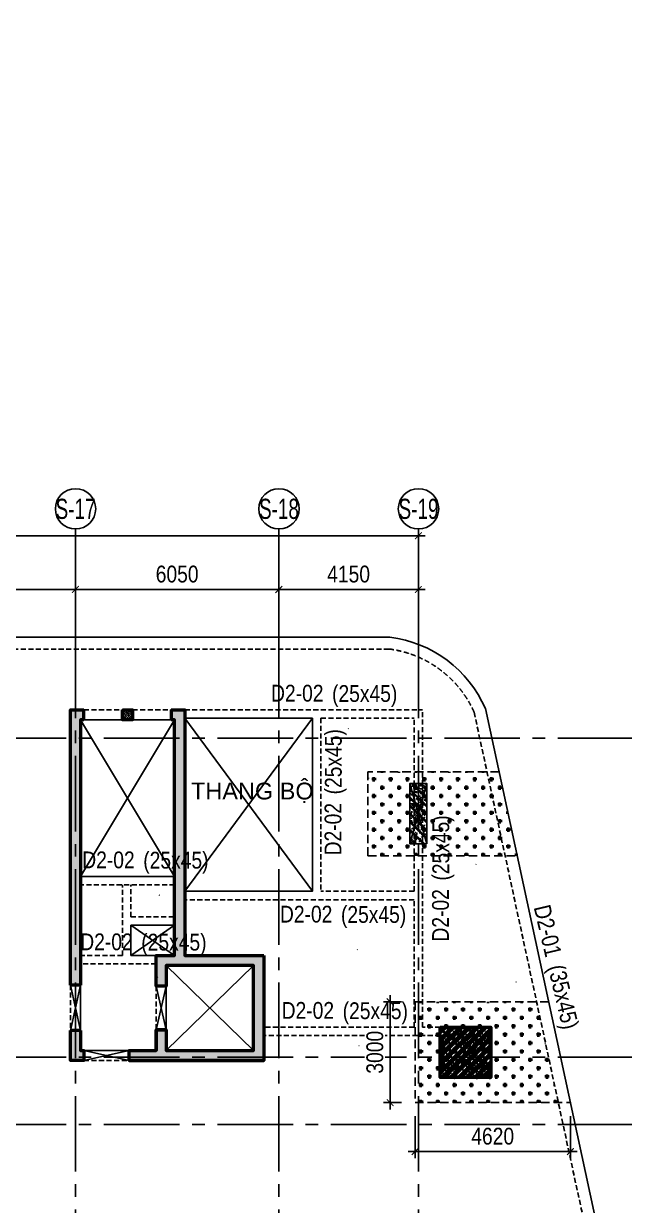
# Model space of a CAD drawing. Header units: millimetres. Extents: x -80883 to 1826631, y -376836 to 309394.
# Drawn here: x 1156378 to 1174245, y -329733 to -294566 of the extents above; entities that cross this region are included whole.
import ezdxf
from ezdxf.enums import TextEntityAlignment as Align

# ---------------------------------------------------------------- set-up
doc = ezdxf.new("R2010")
doc.units = ezdxf.units.MM
doc.header["$LTSCALE"] = 100
doc.header["$PDMODE"] = 32
doc.header["$PDSIZE"] = 2.5
for name, pattern in [('CENTER2', [1.125, 0.75, -0.125, 0.125, -0.125]), ('DASHED', [4.5, 3, -1.5]), ('HIDDEN', [0.375, 0.25, -0.125])]:
    doc.linetypes.add(name, pattern=pattern)
for name, color, linetype, lineweight in [('0-Hatch', 250, 'Continuous', 40), ('ccu12-Tencaukien', 9, 'Continuous', 15), ('KT-Net cot vach', 6, 'Continuous', 50)]:
    doc.layers.add(name, color=color, linetype=linetype, lineweight=lineweight)
for name, color, linetype in [('0-khuat', 3, 'HIDDEN'), ('A-GLAZ', 135, 'Continuous'), ('ccu11-Khuat', 9, 'DASHED'), ('ccu11-Thay', 7, 'Continuous'), ('ccu12-Manh', 8, 'Continuous'), ('ccu12-Text', 31, 'Continuous'), ('ccu12-Truc', 13, 'CENTER2'), ('KC2-DIM', 251, 'Continuous'), ('KT-Dim', 8, 'Continuous'), ('KT-Hatch', 251, 'Continuous'), ('Xref_ST_MBDV Cot vach 30.7.2022|Xref_ST_MBDV Cot vach 30.7.2022|Xref_ST_MBDV Cot vach 30.7.2022|Xref_ST_MBDV Cot vach 30.7.2022|A-GRID-SYM', 50, 'Continuous'), ('Xref_ST_MBDV Cot vach 30.7.2022|Xref_ST_MBDV Cot vach 30.7.2022|Xref_ST_MBDV Cot vach 30.7.2022|Xref_ST_MBDV Cot vach 30.7.2022|KC-Betong', 6, 'Continuous')]:
    doc.layers.add(name, color=color, linetype=linetype)
doc.styles.add('Arial', font='arial.ttf', dxfattribs={"width": 0.7})
doc.styles.add('Arial Narrow', font='ARIALN.TTF')
doc.styles.add('HBA-Text', font='GOTHIC.TTF')
doc.dimstyles.new('ccu12-200', dxfattribs={"dimscale": 200, "dimtxt": 2.5, "dimasz": 1, "dimexe": 1, "dimexo": 2, "dimgap": 1, "dimtad": 1, "dimdec": 0, "dimrnd": 5, "dimdsep": 46, "dimtxsty": 'Arial Narrow', "dimblk": 'ARCHTICK', "dimcen": -1, "dimdle": 1, "dimclrd": 256, "dimclre": 256, "dimclrt": 3, "dimadec": 0, "dimazin": 2, "dimtfac": 0.1, "dimtdec": 0, "dimtmove": 0, "dimatfit": 1, "dimldrblk": 'ARCHTICK', "dimfxl": 1, "dimtvp": 0.833333, "dimtolj": 1, "dimtzin": 12, "dimarcsym": 0})

# ---------------------------------------------------------------- blocks, each defined once
blk = doc.blocks.new('_ARCHTICK')
at = {"color": 0, "linetype": 'ByBlock', "const_width": 0.15}
blk.add_lwpolyline([(-0.5, -0.5), (0.5, 0.5)], dxfattribs=at)
blk = doc.blocks.new('*D979')
at = {"layer": 'Defpoints', "color": 0, "transparency": 16777216}
for p in [(398999, -68275), (398999, -70976, 0), (390299, -71118, 0)]:
    blk.add_point(p, dxfattribs=at)
at = {"layer": 'KT-Dim', "lineweight": -2, "transparency": 16777216}
for p, q in [((390299, -70718), (390299, -68075)), ((398999, -70576), (398999, -68075)), ((390099, -68275), (399199, -68275))]:
    blk.add_line(p, q, dxfattribs=at)
at = {"layer": 'KT-Dim', "lineweight": -2, "transparency": 16777216, "xscale": 200, "yscale": 200, "zscale": 200, "rotation": 180}
blk.add_blockref('_ARCHTICK', (390299, -68275), dxfattribs=at)
at = {"layer": 'KT-Dim', "lineweight": -2, "transparency": 16777216, "xscale": 200, "yscale": 200, "zscale": 200}
blk.add_blockref('_ARCHTICK', (398999, -68275), dxfattribs=at)
at = {"layer": 'KT-Dim', "color": 3, "transparency": 16777216, "insert": (394649, -67819), "char_height": 500, "attachment_point": 5, "style": 'Arial Narrow'}
blk.add_mtext('\\A1;8700', dxfattribs=at)
blk = doc.blocks.new('*D980')
at = {"layer": 'Defpoints', "color": 0, "transparency": 16777216}
for p in [(405049, -68275), (398999, -70976), (405049, -70845, 0)]:
    blk.add_point(p, dxfattribs=at)
at = {"layer": 'KT-Dim', "lineweight": -2, "transparency": 16777216}
for p, q in [((398999, -70576), (398999, -68075)), ((405049, -70445), (405049, -68075)), ((398799, -68275), (405249, -68275))]:
    blk.add_line(p, q, dxfattribs=at)
at = {"layer": 'KT-Dim', "lineweight": -2, "transparency": 16777216, "xscale": 200, "yscale": 200, "zscale": 200, "rotation": 180}
blk.add_blockref('_ARCHTICK', (398999, -68275), dxfattribs=at)
at = {"layer": 'KT-Dim', "lineweight": -2, "transparency": 16777216, "xscale": 200, "yscale": 200, "zscale": 200}
blk.add_blockref('_ARCHTICK', (405049, -68275), dxfattribs=at)
at = {"layer": 'KT-Dim', "color": 3, "transparency": 16777216, "insert": (402024, -67819), "char_height": 500, "attachment_point": 5, "style": 'Arial Narrow'}
blk.add_mtext('\\A1;6050', dxfattribs=at)
blk = doc.blocks.new('*D981')
at = {"layer": 'Defpoints', "color": 0, "transparency": 16777216}
for p in [(409199, -68275), (405049, -70845, 0), (409199, -70727)]:
    blk.add_point(p, dxfattribs=at)
at = {"layer": 'KT-Dim', "lineweight": -2, "transparency": 16777216}
for p, q in [((405049, -70445), (405049, -68075)), ((409199, -70327), (409199, -68075)), ((404849, -68275), (409399, -68275))]:
    blk.add_line(p, q, dxfattribs=at)
at = {"layer": 'KT-Dim', "lineweight": -2, "transparency": 16777216, "xscale": 200, "yscale": 200, "zscale": 200, "rotation": 180}
blk.add_blockref('_ARCHTICK', (405049, -68275), dxfattribs=at)
at = {"layer": 'KT-Dim', "lineweight": -2, "transparency": 16777216, "xscale": 200, "yscale": 200, "zscale": 200}
blk.add_blockref('_ARCHTICK', (409199, -68275), dxfattribs=at)
at = {"layer": 'KT-Dim', "color": 3, "transparency": 16777216, "insert": (407124, -67819), "char_height": 500, "attachment_point": 5, "style": 'Arial Narrow'}
blk.add_mtext('\\A1;4150', dxfattribs=at)
blk = doc.blocks.new('*D982')
at = {"layer": 'Defpoints', "color": 0, "transparency": 16777216}
for p in [(409199, -66675), (381599, -70845), (409199, -70845)]:
    blk.add_point(p, dxfattribs=at)
at = {"layer": 'KT-Dim', "lineweight": -2, "transparency": 16777216}
for p, q in [((381399, -66675), (409399, -66675)), ((381599, -70445), (381599, -66475)), ((409199, -70445), (409199, -66475))]:
    blk.add_line(p, q, dxfattribs=at)
at = {"layer": 'KT-Dim', "lineweight": -2, "transparency": 16777216, "xscale": 200, "yscale": 200, "zscale": 200, "rotation": 180}
blk.add_blockref('_ARCHTICK', (381599, -66675), dxfattribs=at)
at = {"layer": 'KT-Dim', "lineweight": -2, "transparency": 16777216, "xscale": 200, "yscale": 200, "zscale": 200}
blk.add_blockref('_ARCHTICK', (409199, -66675), dxfattribs=at)
at = {"layer": 'KT-Dim', "color": 3, "transparency": 16777216, "insert": (395399, -66219), "char_height": 500, "attachment_point": 5, "style": 'Arial Narrow'}
blk.add_mtext('\\A1;27600', dxfattribs=at)
blk = doc.blocks.new('GRID-SYM-flat-73')
at = {"layer": 'Xref_ST_MBDV Cot vach 30.7.2022|Xref_ST_MBDV Cot vach 30.7.2022|Xref_ST_MBDV Cot vach 30.7.2022|Xref_ST_MBDV Cot vach 30.7.2022|A-GRID-SYM'}
blk.add_circle((0, 0, 0), 900, dxfattribs=at)
at = {"layer": 'Xref_ST_MBDV Cot vach 30.7.2022|Xref_ST_MBDV Cot vach 30.7.2022|Xref_ST_MBDV Cot vach 30.7.2022|Xref_ST_MBDV Cot vach 30.7.2022|A-GRID-SYM', "style": 'HBA-Text'}
blk.add_attdef('GRID', text='', height=900, rotation=359.6303, dxfattribs=at).set_placement((0, 0, 0), align=Align.MIDDLE_CENTER)
blk = doc.blocks.new('LOI-B2-T1-PN')
at = {"layer": 'KT-Hatch'}
h = blk.add_hatch(dxfattribs=at)
h.set_pattern_fill('BTCT', color=256, scale=40)
h.set_pattern_definition([(50, (106559.85, -42147.03), (286.904, -25.1009), [30, -330]), (355, (106559.85, -42147.03), (-55.5005, 300.8769), [24, -264]), (100.4514, (106583.76, -42149.12), (231.4038, 275.7758), [25.496, -280.4568]), (46.1842, (106559.85, -42067.03), (426.8964, -66.2076), [45, -495]), (96.6356, (106595.43, -42072.55), (373.865, 389.647), [38.244, -420.685]), (351.1842, (106559.85, -42067.03), (373.865, 389.6474), [36, -396]), (21, (106599.85, -42087.03), (238.7628, -161.0476), [30, -330]), (326, (106599.85, -42087.03), (97.326, 290.06), [24, -264]), (71.4514, (106619.75, -42100.45), (336.089, 129.0122), [25.496, -280.4568]), (37.5, (106559.85, -42147.03), (4.86394, 133.15754), [0, -260.8, 0, -268, 0, -265]), (7.5, (106559.85, -42147.03), (105.2278, 157.7647), [0, -152.8, 0, -254.8, 0, -101]), (327.5, (106470.65, -42147.03), (213.52897, -9.02195), [0, -100, 0, -312, 0, -414]), (317.5, (106430.65, -42147.03), (233.2745, 40.042), [0, -130, 0, -207.2, 0, -294]), (45, (106559.85, -42147.03), (-106.066, 106.066), []), (45, (106630.57, -42147.03), (-106.066, 106.066), [])])
h.paths.add_polyline_path([(90187, -23777), (89887, -23777), (89887, -24677), (90287, -24677), (90287, -24377), (90187, -24377)], flags=17)
h.paths.add_polyline_path([(92887, -14237), (92887, -14537), (92987, -14537), (92987, -21547), (92437, -21547), (92437, -22462), (92737, -22462), (92737, -21847), (95337, -21847), (95337, -24377), (92737, -24377), (92737, -23762), (92437, -23762), (92437, -24377), (91637, -24377), (91637, -24677), (95637, -24677), (95637, -21547), (93287, -21547), (93287, -14237), (89887, -14237), (89887, -22427), (90187, -22427), (90187, -14537), (90287, -14537), (90287, -14237)])
h = blk.add_hatch(dxfattribs=at)
h.set_pattern_fill('BETONG', color=256, scale=40, pattern_type=2)
h.set_pattern_definition([(0, (-1499465.33, 300749.45), (0, 155.884573), [3.75, -86.25]), (0, (-1499465.33, 300755.95), (0, 155.884573), [3.75, -86.25]), (120, (-1499465.33, 300749.45), (-135, -77.942286), [3.75, -86.25]), (120, (-1499459.7, 300752.7), (-135, -77.942286), [3.75, -86.25]), (0, (-1499420.33, 300827.4), (0, 155.884573), [3.75, -86.25]), (0, (-1499420.33, 300833.89), (0, 155.884573), [3.75, -86.25]), (120, (-1499420.33, 300827.4), (-135, -77.942286), [3.75, -86.25]), (120, (-1499414.7, 300830.64), (-135, -77.942286), [3.75, -86.25]), (60, (-1499461.58, 300749.45), (-135, 77.942286), [3.75, -86.25]), (60, (-1499467.2, 300752.7), (-135, 77.942286), [3.75, -86.25]), (60, (-1499416.58, 300671.51), (-135, 77.942286), [3.75, -86.25]), (60, (-1499422.2, 300674.76), (-135, 77.942286), [3.75, -86.25]), (45, (-1499465.33, 300749.454), (-31.8198052, 31.8198052), []), (50, (-1499465.33, 300749.45), (215.178055, -18.82564), [22.5, -247.5]), (355, (-1499465.33, 300749.45), (-41.6254, 225.65764), [18, -198]), (100.4514, (-1499447.4, 300747.88), (173.552815, 206.831863), [19.122057, -210.342634]), (46.1842, (-1499465.33, 300809.45), (320.172315, -49.655704), [33.75, -371.25]), (96.6356, (-1499438.65, 300805.32), (280.39881, 292.23536), [28.683086, -315.5139]), (351.1842, (-1499465.33, 300809.45), (280.398584, 292.23558), [27, -297]), (21, (-1499435.33, 300794.45), (179.072116, -120.785667), [22.5, -247.5]), (326, (-1499435.33, 300794.45), (72.9946, 217.545014), [18, -198]), (71.4514, (-1499420.4, 300784.39), (252.066789, 96.75915), [19.122057, -210.342634]), (37.5, (-1499465.33, 300749.45), (3.6479566, 99.868156), [0, -195.6, 0, -201, 0, -198.75]), (7.5, (-1499465.33, 300749.45), (78.920861, 118.3235136), [0, -114.6, 0, -191.1, 0, -75.75]), (327.5, (-1499532.23, 300749.45), (160.146731, -6.7664615), [0, -75, 0, -234, 0, -310.5]), (317.5, (-1499562.23, 300749.45), (174.955851, 30.031495), [0, -97.5, 0, -155.4, 0, -220.5])])
h.paths.add_polyline_path([(91437, -14237), (91737, -14237), (91737, -14537), (91437, -14537)])
at = {"ltscale": 0.5}
blk.add_lwpolyline([(92987, -19197), (90187, -19197)], dxfattribs=at)
blk.add_lwpolyline([(91687, -20647), (92987, -20647), (92987, -21547), (91687, -21547)], close=True, dxfattribs=at)
at = {"layer": 'ccu11-Khuat', "color": 6, "ltscale": 0.5, "elevation": 0}
blk.add_lwpolyline([(90287, -14237), (91437, -14237)], dxfattribs=at)
at = {"layer": 'ccu11-Khuat', "color": 6, "ltscale": 0.5}
for points in [[(91737, -14237), (92887, -14237)], [(89887, -22427), (89887, -23777)], [(92437, -22462), (92437, -23762)], [(90287, -24677), (91637, -24677)]]:
    blk.add_lwpolyline(points, dxfattribs=at)
at = {"layer": 'ccu11-Khuat', "ltscale": 0.5}
for points in [[(92987, -19447), (90187, -19447)], [(91437, -21547), (91437, -19447)], [(91687, -20397), (91687, -19447)], [(91687, -20397), (92987, -20397)], [(91437, -21547), (90187, -21547)], [(92437, -21797), (90187, -21797)]]:
    blk.add_lwpolyline(points, dxfattribs=at)
at = {"layer": 'ccu11-Thay', "color": 6, "ltscale": 0.5, "elevation": 0}
blk.add_lwpolyline([(90287, -14537), (91437, -14537)], dxfattribs=at)
at = {"layer": 'ccu11-Thay', "color": 6, "ltscale": 0.5}
for points in [[(91737, -14537), (92887, -14537)], [(90187, -22427), (90187, -23777)], [(92737, -22462), (92737, -23762)], [(90287, -24377), (91637, -24377)]]:
    blk.add_lwpolyline(points, dxfattribs=at)
at = {"layer": 'ccu12-Manh', "ltscale": 0.5}
for points in [[(90187, -14537), (92987, -19197)], [(90187, -19197), (92987, -14537)]]:
    blk.add_lwpolyline(points, dxfattribs=at)
at = {"layer": 'KC2-DIM', "color": 252, "ltscale": 0.5}
for p, q in [((91687, -20647), (92987, -21547)), ((92987, -20647), (91687, -21547))]:
    blk.add_line(p, q, dxfattribs=at)
at = {"layer": 'KC2-DIM', "ltscale": 0.5}
for points in [[(91687, -21547), (91687, -20647)], [(91687, -20647), (92987, -20647)], [(90187, -22427), (89887, -23777)], [(90187, -23777), (89887, -22427)], [(92737, -22462), (92437, -23762)], [(92737, -23762), (92437, -22462)], [(90287, -24377), (91637, -24677)], [(91637, -24377), (90287, -24677)]]:
    blk.add_lwpolyline(points, dxfattribs=at)
at = {"layer": 'KC2-DIM', "color": 252, "ltscale": 0.5}
for points in [[(92737, -21847), (95337, -24377)], [(95337, -21847), (92737, -24377)]]:
    blk.add_lwpolyline(points, dxfattribs=at)
at = {"layer": 'KT-Net cot vach'}
for p, q in [((90187, -22427), (89887, -22427)), ((90187, -23777), (89887, -23777)), ((92437, -23762), (92437, -24377)), ((92737, -23762), (92437, -23762)), ((92737, -23762), (92737, -24377)), ((91637, -24377), (92437, -24377)), ((91637, -24677), (95637, -24677))]:
    blk.add_line(p, q, dxfattribs=at)
for points in [[(89887, -22427), (89887, -14237), (90287, -14237)], [(92887, -14237), (93287, -14237), (93287, -21547), (95637, -21547)], [(90287, -14537), (90187, -14537), (90187, -22427)], [(95637, -21547), (95637, -24677), (91637, -24677), (91637, -24377), (92437, -24377), (92437, -23762), (92737, -23762), (92737, -24377), (95337, -24377), (95337, -21847), (92737, -21847), (92737, -22462), (92437, -22462), (92437, -21547), (92987, -21547), (92987, -14537), (92887, -14537)], [(90187, -23777), (90187, -24377), (90287, -24377), (90287, -24677), (89887, -24677), (89887, -23777)]]:
    blk.add_lwpolyline(points, dxfattribs=at)
at = {"layer": 'KT-Net cot vach', "elevation": 0}
for points in [[(90287, -14537), (90287, -14237)], [(92887, -14237), (92887, -14537)]]:
    blk.add_lwpolyline(points, dxfattribs=at)
at = {"layer": 'KT-Net cot vach'}
blk.add_lwpolyline([(91437, -14237), (91737, -14237), (91737, -14537), (91437, -14537)], close=True, dxfattribs=at)
blk = doc.blocks.new('*U149')
h = blk.add_hatch()
h.set_pattern_fill('VATLIEU04', color=250, scale=40, style=0, pattern_type=2)
h.set_pattern_definition([(50, (-450, 1850), (286.904, -25.1), [30, -330]), (355, (-450, 1850), (-55.5, 300.877), [24, -264]), (100.451, (-426.1, 1847.9), (231.404, 275.776), [25.496, -280.457]), (46.184, (-450, 1930), (426.896, -66.21), [45, -495]), (96.636, (-414.43, 1924.5), (373.865, 389.65), [38.244, -420.685]), (351.184, (-450, 1930), (373.865, 389.65), [36, -396]), (21, (-410, 1910), (238.763, -161.048), [30, -330]), (326, (-410, 1910), (97.326, 290.06), [24, -264]), (71.451, (-390.1, 1896.58), (336.09, 129.012), [25.496, -280.457]), (37.5, (-450, 1850), (4.864, 133.1575), [0, -260.8, 0, -268, 0, -265]), (7.5, (-450, 1850), (105.228, 157.765), [0, -152.8, 0, -254.8, 0, -101]), (327.5, (-539.2, 1850), (213.529, -9.022), [0, -100, 0, -312, 0, -414]), (317.5, (-579.2, 1850), (233.274, 40.042), [0, -130, 0, -207.2, 0, -294]), (45, (-450, 1850), (-120.208, 120.208), []), (45, (-450, 1899), (-120.208, 120.208), [])])
h.paths.add_polyline_path([(-475, -475), (25, -475), (25, 1325), (-475, 1325)])
at = {"color": 6, "ltscale": 0.25}
blk.add_lwpolyline([(-475, -475), (25, -475), (25, 1325), (-475, 1325)], close=True, dxfattribs=at)
at = {"layer": 'Defpoints', "linetype": 'ByBlock', "ltscale": 30}
for p, q in [((25, -475), (-475, 1325)), ((-475, -475), (25, 1325))]:
    blk.add_line(p, q, dxfattribs=at)
blk = doc.blocks.new('*U151')
h = blk.add_hatch()
h.set_pattern_fill('VATLIEU04', color=250, scale=40, style=0, pattern_type=2)
h.set_pattern_definition([(50, (550, -550), (286.904, -25.1), [30, -330]), (355, (550, -550), (-55.5, 300.877), [24, -264]), (100.451, (573.9, -552.1), (231.404, 275.776), [25.496, -280.457]), (46.184, (550, -470), (426.9, -66.21), [45, -495]), (96.636, (585.57, -475.5), (373.87, 389.65), [38.24, -420.69]), (351.184, (550, -470), (373.86, 389.65), [36, -396]), (21, (590, -490), (238.763, -161.048), [30, -330]), (326, (590, -490), (97.326, 290.06), [24, -264]), (71.451, (609.9, -503.42), (336.09, 129.01), [25.496, -280.457]), (37.5, (550, -550), (4.864, 133.1575), [0, -260.8, 0, -268, 0, -265]), (7.5, (550, -550), (105.228, 157.765), [0, -152.8, 0, -254.8, 0, -101]), (327.5, (460.8, -550), (213.529, -9.022), [0, -100, 0, -312, 0, -414]), (317.5, (420.8, -550), (233.274, 40.042), [0, -130, 0, -207.2, 0, -294]), (45, (550, -550), (-120.208, 120.208), []), (45, (550, -501), (-120.208, 120.208), [])])
h.paths.add_polyline_path([(-475, 475), (1025, 475), (1025, -1025), (-475, -1025)])
at = {"color": 6, "ltscale": 0.25}
blk.add_lwpolyline([(-475, 475), (1025, 475), (1025, -1025), (-475, -1025)], close=True, dxfattribs=at)
at = {"layer": 'Defpoints', "linetype": 'ByBlock', "ltscale": 30}
for p, q in [((1025, 475), (-475, -1025)), ((-475, 475), (1025, -1025))]:
    blk.add_line(p, q, dxfattribs=at)
blk = doc.blocks.new('MBDVCOTVACH-T2-T6-PN')
at = {"layer": 'KT-Net cot vach'}
blk.add_blockref('*U151', (101362, -24152), dxfattribs=at)
at = {"layer": 'Xref_ST_MBDV Cot vach 30.7.2022|Xref_ST_MBDV Cot vach 30.7.2022|Xref_ST_MBDV Cot vach 30.7.2022|Xref_ST_MBDV Cot vach 30.7.2022|KC-Betong', "linetype": 'ByBlock', "xscale": -1}
blk.add_blockref('*U149', (100012, -17752, 0), dxfattribs=at)
blk = doc.blocks.new('*U689')
at = {"layer": 'ccu12-Tencaukien', "color": 8, "ltscale": 10000}
blk.add_line((361, -155), (354, -155), dxfattribs=at)
at = {"layer": 'ccu12-Text', "color": 2, "style": 'Arial Narrow', "width": 0.8}
blk.add_attdef('SH', text='', height=300, dxfattribs=at).set_placement((276, 6), align=Align.BOTTOM_RIGHT)
at = {"layer": 'ccu12-Text', "color": 31, "style": 'Arial Narrow', "width": 0.8}
for tag, p in [('(', (508, -75)), ('KT', (633, -75)), (')', (963, -75))]:
    blk.add_attdef(tag, text='', height=250, dxfattribs=at).set_placement(p, align=Align.BOTTOM_LEFT)
blk = doc.blocks.new('*U690')
at = {"layer": 'ccu12-Tencaukien', "color": 8, "ltscale": 10000}
blk.add_line((361, -155), (354, -155), dxfattribs=at)
at = {"layer": 'ccu12-Text', "color": 2, "style": 'Arial Narrow', "width": 0.8}
blk.add_attdef('SH', text='', height=300, dxfattribs=at).set_placement((276, 6), align=Align.BOTTOM_RIGHT)
at = {"layer": 'ccu12-Text', "color": 31, "style": 'Arial Narrow', "width": 0.8}
for tag, p in [('(', (508, -75)), ('KT', (633, -75)), (')', (963, -75))]:
    blk.add_attdef(tag, text='', height=250, dxfattribs=at).set_placement(p, align=Align.BOTTOM_LEFT)
blk = doc.blocks.new('MBKC-T2-PN')
at = {"layer": 'ccu11-Khuat', "ltscale": 0.5}
for p, q in [((93287, -14237, 0), (100362, -14237, 0)), ((100362, -23677, 0), (100362, -14237, 0)), ((97337, -14487, 0), (97337, -19637, 0)), ((97337, -14487, 0), (100112, -14487, 0)), ((100112, -19637, 0), (100112, -14487, 0)), ((100112, -19637, 0), (97337, -19637, 0)), ((100112, -19887, 0), (93287, -19887, 0)), ((100112, -23677, 0), (100112, -19887, 0))]:
    blk.add_line(p, q, dxfattribs=at)
at = {"layer": 'ccu11-Khuat', "ltscale": 0.5, "elevation": 0}
blk.add_lwpolyline([(57387, -12930), (65795, -10027, 0.260495), (69737, -12427), (99368, -12427, -0.260985), (101895, -14307), (105249, -29867, -0.450431), (100590, -35327), (55456, -35327, -0.327038), (50923, -31998), (46413, -18965, 0.427604), (30446, -12505), (12824, -18584, -0.131558), (10226, -18474), (9061, -18020, -0.184676), (7455, -16623), (2977, -9107, -0.022026), (-407, -3413, -0.399242), (1801, 257), (31224, 10401, -0.120384), (42573, 11719), (58380, 7611, -0.225825), (60186, 5977), (62086, 488), (51857, -3043)], format="xyb", dxfattribs=at)
for points in [[(100112, -23677), (95637, -23677)], [(100887, -23677), (100362, -23677)], [(100887, -23927), (95637, -23927)]]:
    blk.add_lwpolyline(points, dxfattribs=at)
at = {"layer": 'ccu11-Thay', "elevation": 0}
blk.add_lwpolyline([(31107, 10731, -0.12058), (42639, 12064), (58474, 7948, -0.227239), (60514, 6101), (65879, -9406, 0.290863), (69743, -12077), (99390, -12077, -0.265528), (102229, -14199), (105594, -29805, -0.451371), (100593, -35677), (55455, -35677, -0.326781), (50591, -32108), (46085, -19087, 0.427811), (30575, -12830), (12920, -18922, -0.133076), (10109, -18804), (8937, -18348, -0.183721), (7151, -16795), (2680, -9293, -0.022157), (-738, -3537, -0.402449), (1697, 591), (31107, 10731)], format="xyb", dxfattribs=at)
at = {"layer": 'ccu11-Thay', "ltscale": 0.5, "elevation": 0}
blk.add_lwpolyline([(93287, -14487), (97087, -14487), (97087, -19637), (93287, -19637)], close=True, dxfattribs=at)
at = {"layer": 'KC2-DIM', "ltscale": 0.5, "elevation": 0}
for points in [[(93287, -14487), (97087, -19637)], [(93287, -19637), (97087, -14487)]]:
    blk.add_lwpolyline(points, dxfattribs=at)
blk = doc.blocks.new('MBKC-N-T2')
at = {"layer": '0-Hatch', "ltscale": 2}
h = blk.add_hatch(dxfattribs=at)
h.set_pattern_fill('CROSS', color=256, scale=1000, angle=90, style=0)
h.set_pattern_definition([(90, (1648795.8, -7892615.62), (-250, 250), [125, -375]), (180, (1648858.3, -7892553.12), (-250, -250), [125, -375])])
h.paths.add_polyline_path([(103173, -18577), (102634, -16077), (98737, -16077), (98737, -18577)])
h = blk.add_hatch(dxfattribs=at)
h.set_pattern_fill('CROSS', color=256, scale=1000, angle=90, style=0)
h.set_pattern_definition([(90, (1650195.8, -7899715.62), (-250, 250), [125, -375]), (180, (1650258.3, -7899653.12), (-250, -250), [125, -375])])
h.paths.add_polyline_path([(104400, -25927), (103753, -22927), (100137, -22927), (100137, -25927)])
at = {"layer": '0-khuat', "ltscale": 10}
for points in [[(102634, -16077), (98737, -16077), (98737, -18577), (103173, -18577)], [(104111, -22927), (100137, -22927), (100137, -25927), (104758, -25927)]]:
    blk.add_lwpolyline(points, dxfattribs=at)
blk = doc.blocks.new('*D1086')
at = {"layer": 'Defpoints', "color": 0, "ltscale": 0.5, "transparency": 16777216}
for p in [(1168019, -326676), (1172640, -326676), (1172640, -328133)]:
    blk.add_point(p, dxfattribs=at)
at = {"layer": 'KC2-DIM', "lineweight": -2, "ltscale": 0.5, "transparency": 16777216}
for p, q in [((1168019, -327076), (1168019, -328333)), ((1172640, -327076), (1172640, -328333)), ((1167819, -328133), (1172840, -328133))]:
    blk.add_line(p, q, dxfattribs=at)
at = {"layer": 'KC2-DIM', "lineweight": -2, "ltscale": 0.5, "transparency": 16777216, "xscale": 200, "yscale": 200, "zscale": 200, "rotation": 180}
blk.add_blockref('_ARCHTICK', (1168019, -328133), dxfattribs=at)
at = {"layer": 'KC2-DIM', "lineweight": -2, "ltscale": 0.5, "transparency": 16777216, "xscale": 200, "yscale": 200, "zscale": 200}
blk.add_blockref('_ARCHTICK', (1172640, -328133), dxfattribs=at)
at = {"layer": 'KC2-DIM', "color": 3, "ltscale": 0.5, "transparency": 16777216, "insert": (1170329, -327677), "char_height": 500, "attachment_point": 5, "style": 'Arial Narrow', "bg_fill": 3, "box_fill_scale": 1.1, "bg_fill_color": 256, "bg_fill_true_color": 13158600, "bg_fill_transparency": 0}
blk.add_mtext('\\A1;4620', dxfattribs=at)
blk = doc.blocks.new('*D1087')
at = {"layer": 'Defpoints', "color": 0, "ltscale": 0.5, "transparency": 16777216}
for p in [(1167280, -323676), (1168019, -323676), (1168019, -326676)]:
    blk.add_point(p, dxfattribs=at)
at = {"layer": 'KC2-DIM', "lineweight": -2, "ltscale": 0.5, "transparency": 16777216}
for p, q in [((1167280, -326876), (1167280, -323476)), ((1167619, -323676), (1167080, -323676)), ((1167619, -326676), (1167080, -326676))]:
    blk.add_line(p, q, dxfattribs=at)
at = {"layer": 'KC2-DIM', "lineweight": -2, "ltscale": 0.5, "transparency": 16777216, "xscale": 200, "yscale": 200, "zscale": 200}
for p, rotation in [((1167280, -323676), 90), ((1167280, -326676), 270)]:
    blk.add_blockref('_ARCHTICK', p, dxfattribs=dict(at, rotation=rotation))
at = {"layer": 'KC2-DIM', "color": 3, "ltscale": 0.5, "transparency": 16777216, "insert": (1166825, -325176), "char_height": 500, "attachment_point": 5, "rotation": 90, "style": 'Arial Narrow', "bg_fill": 3, "box_fill_scale": 1.1, "bg_fill_color": 256, "bg_fill_true_color": 13158600, "bg_fill_transparency": 0}
blk.add_mtext('\\A1;3000', dxfattribs=at)
blk = doc.blocks.new('Grid-ST-flat-3')
at = {"layer": 'ccu12-Truc', "ltscale": 30}
for p, q in [((398999.4, -66474.8), (398999.4, -104409.6)), ((405049.4, -66474.8), (405049.4, -104409.6)), ((409199.4, -66474.8), (409199.4, -104409.6)), ((366096.2, -72696.3), (425824, -72696.3)), ((366096.2, -82196.3), (425824, -82196.3)), ((366096.2, -84196.3), (425824, -84196.3))]:
    blk.add_line(p, q, dxfattribs=at)
at = {"layer": 'KT-Dim'}
ref = blk.add_blockref('GRID-SYM-flat-73', (399002.8, -65874.8, 0), dxfattribs=dict(at, xscale=-0.6666666666666665, yscale=0.6666666666666665, zscale=0.6666666666666665, rotation=179.6748020054017))
ref.add_attrib('GRID', 'S-17', dxfattribs={"layer": 'Xref_ST_MBDV Cot vach 30.7.2022|Xref_ST_MBDV Cot vach 30.7.2022|Xref_ST_MBDV Cot vach 30.7.2022|Xref_ST_MBDV Cot vach 30.7.2022|A-GRID-SYM', "height": 600, "style": 'HBA-Text', "width": 0.7}).set_placement((399002.8, -65874.8, 0), align=Align.MIDDLE_CENTER)
ref = blk.add_blockref('GRID-SYM-flat-73', (405052.8, -65874.8, 0), dxfattribs=dict(at, xscale=-0.6666666666666665, yscale=0.6666666666666665, zscale=0.6666666666666665, rotation=179.6748020054017))
ref.add_attrib('GRID', 'S-18', dxfattribs={"layer": 'Xref_ST_MBDV Cot vach 30.7.2022|Xref_ST_MBDV Cot vach 30.7.2022|Xref_ST_MBDV Cot vach 30.7.2022|Xref_ST_MBDV Cot vach 30.7.2022|A-GRID-SYM', "height": 600, "style": 'HBA-Text', "width": 0.7}).set_placement((405052.8, -65874.8, 0), align=Align.MIDDLE_CENTER)
ref = blk.add_blockref('GRID-SYM-flat-73', (409202.8, -65874.8, 0), dxfattribs=dict(at, xscale=-0.6666666666666665, yscale=0.6666666666666665, zscale=0.6666666666666665, rotation=179.6748020054017))
ref.add_attrib('GRID', 'S-19', dxfattribs={"layer": 'Xref_ST_MBDV Cot vach 30.7.2022|Xref_ST_MBDV Cot vach 30.7.2022|Xref_ST_MBDV Cot vach 30.7.2022|Xref_ST_MBDV Cot vach 30.7.2022|A-GRID-SYM', "height": 600, "style": 'HBA-Text', "width": 0.7}).set_placement((409202.8, -65874.8, 0), align=Align.MIDDLE_CENTER)
for base, p1, p2, picture, middle in [((409199.4, -66674.8), (381599.4, -70845.4), (409199.4, -70845.4), '*D982', (395399.4, -66219.5)), ((398999.4, -68274.8, 0), (390299.4, -71118), (398999.4, -70975.6), '*D979', (394649.4, -67819.5, 0)), ((405049.4, -68274.8), (398999.4, -70975.6), (405049.4, -70845.4, 0), '*D980', (402024.4, -67819.5)), ((409199.4, -68274.8), (405049.4, -70845.4, 0), (409199.4, -70726.6), '*D981', (407124.4, -67819.5))]:
    dim = blk.add_linear_dim(base=base, p1=p1, p2=p2, dimstyle='ccu12-200', dxfattribs=at)
    dim.commit()
    dim.dimension.update_dxf_attribs({"geometry": picture, "text_midpoint": middle})

msp = doc.modelspace()

# ---------------------------------------------------------------- linework, layer by layer
at = {"layer": 'A-GLAZ'}
msp.add_lwpolyline([(1098988.6, -290018.7, -0.1205796), (1110521, -288685.6), (1126356.1, -292801.1, -0.2272386), (1128396.1, -294648.2), (1133760.9, -310155.3, 0.2908633), (1137625.3, -312826.1), (1167272.2, -312826.1, -0.2655276), (1170111.3, -314948.2), (1173475.9, -330554.5, -0.4513715), (1168474.9, -336426.1), (1123337.5, -336426.1, -0.326781), (1118472.7, -332857.3), (1113967, -319836.8, 0.427811), (1098457.4, -313579.9), (1080802.3, -319671, -0.1330764), (1077991.6, -319553.6), (1076819.4, -319097.2, -0.183721), (1075032.7, -317544.6), (1070562.2, -310042.3, -0.022157), (1067144.5, -304286.7, -0.4024491), (1069579.1, -300158), (1098988.6, -290018.7)], format="xyb", dxfattribs=at)

# ---------------------------------------------------------------- block references
for name, p in [('Grid-ST-flat-3', (758919.5, -243129.8)), ('MBKC-N-T2', (1067882.1, -300749.5)), ('LOI-B2-T1-PN', (1067882.1, -300749.5))]:
    msp.add_blockref(name, p)
at = {"layer": 'ccu12-Tencaukien', "extrusion": (4.38813e-07, -9.79924e-07, 1)}
ref = msp.add_blockref('*U690', (1165525.4, -315057, -0.2), dxfattribs=dict(at, xscale=1.815893337873055, yscale=1.815893337873055, zscale=1.815893337873055, rotation=339.536933714468))
ref.add_attrib('KT', '(25x45)', dxfattribs={"color": 31, "extrusion": (4.38813e-07, -9.79924e-07, 1), "height": 500, "style": 'Arial Narrow'}).set_placement((1165551.3, -314900.6, 0.8), align=Align.BOTTOM_LEFT)
ref.add_attrib('SH', 'D2-02', dxfattribs={"color": 2, "extrusion": (4.38813e-07, -9.79924e-07, 1), "height": 500, "style": 'Arial Narrow'}).set_placement((1165296.3, -314891.7, 0.8), align=Align.BOTTOM_RIGHT)
at = {"layer": 'ccu12-Tencaukien', "extrusion": (9.79924e-07, 4.38813e-07, 1)}
ref = msp.add_blockref('*U690', (1166144, -317528.9, 0), dxfattribs=dict(at, xscale=1.815893337873055, yscale=1.815893337873055, zscale=1.815893337873055, rotation=69.5369337144434))
ref.add_attrib('KT', '(25x45)', dxfattribs={"color": 31, "extrusion": (9.79924e-07, 4.38813e-07, 1), "height": 500, "rotation": 90, "style": 'Arial Narrow'}).set_placement((1165987.6, -317503.1, 1), align=Align.BOTTOM_LEFT)
ref.add_attrib('SH', 'D2-02', dxfattribs={"color": 2, "extrusion": (9.79924e-07, 4.38813e-07, 1), "height": 500, "rotation": 90, "style": 'Arial Narrow'}).set_placement((1165978.7, -317758, 1), align=Align.BOTTOM_RIGHT)
ref = msp.add_blockref('*U690', (1169341.3, -320093.4, 0), dxfattribs=dict(at, xscale=1.815893337873055, yscale=1.815893337873055, zscale=1.815893337873055, rotation=69.5369337144434))
ref.add_attrib('KT', '(25x45)', dxfattribs={"color": 31, "extrusion": (9.79924e-07, 4.38813e-07, 1), "height": 500, "rotation": 90, "style": 'Arial Narrow'}).set_placement((1169184.8, -320067.5, 1), align=Align.BOTTOM_LEFT)
ref.add_attrib('SH', 'D2-02', dxfattribs={"color": 2, "extrusion": (9.79924e-07, 4.38813e-07, 1), "height": 500, "rotation": 90, "style": 'Arial Narrow'}).set_placement((1169176, -320322.4, 1), align=Align.BOTTOM_RIGHT)
at = {"layer": 'ccu12-Tencaukien', "extrusion": (4.38813e-07, -9.79924e-07, 1)}
ref = msp.add_blockref('*U690', (1159909.9, -320017, -0.2), dxfattribs=dict(at, xscale=1.815893337873055, yscale=1.815893337873055, zscale=1.815893337873055, rotation=339.536933714468))
ref.add_attrib('KT', '(25x45)', dxfattribs={"color": 31, "extrusion": (4.38813e-07, -9.79924e-07, 1), "height": 500, "style": 'Arial Narrow'}).set_placement((1159935.7, -319860.6, 0.8), align=Align.BOTTOM_LEFT)
ref.add_attrib('SH', 'D2-02', dxfattribs={"color": 2, "extrusion": (4.38813e-07, -9.79924e-07, 1), "height": 500, "style": 'Arial Narrow'}).set_placement((1159680.8, -319851.7, 0.8), align=Align.BOTTOM_RIGHT)
ref = msp.add_blockref('*U690', (1165789.7, -321632.1, -0.2), dxfattribs=dict(at, xscale=1.815893337873055, yscale=1.815893337873055, zscale=1.815893337873055, rotation=339.536933714468))
ref.add_attrib('KT', '(25x45)', dxfattribs={"color": 31, "extrusion": (4.38813e-07, -9.79924e-07, 1), "height": 500, "style": 'Arial Narrow'}).set_placement((1165815.6, -321475.7, 0.8), align=Align.BOTTOM_LEFT)
ref.add_attrib('SH', 'D2-02', dxfattribs={"color": 2, "extrusion": (4.38813e-07, -9.79924e-07, 1), "height": 500, "style": 'Arial Narrow'}).set_placement((1165560.7, -321466.8, 0.8), align=Align.BOTTOM_RIGHT)
at = {"layer": 'ccu12-Tencaukien', "extrusion": (-1.01942e-06, -3.3702e-07, 1)}
ref = msp.add_blockref('*U689', (1171569.1, -322623.2, 0.4), dxfattribs=dict(at, xscale=1.815893337873053, yscale=1.815893337873053, zscale=1.815893337873053, rotation=243.7077489340713))
ref.add_attrib('KT', '(35x45)', dxfattribs={"color": 31, "extrusion": (-1.01942e-06, -3.3702e-07, 1), "height": 500, "rotation": 283.25892, "style": 'Arial Narrow'}).set_placement((1171822.1, -322675.1, -1.1), align=Align.BOTTOM_LEFT)
ref.add_attrib('SH', 'D2-01', dxfattribs={"color": 2, "extrusion": (-1.01942e-06, -3.3702e-07, 1), "height": 500, "rotation": 283.25892, "style": 'Arial Narrow'}).set_placement((1171756.8, -322412.2, -1.1), align=Align.BOTTOM_RIGHT)
at = {"layer": 'ccu12-Tencaukien', "extrusion": (4.38813e-07, -9.79924e-07, 1)}
ref = msp.add_blockref('*U690', (1159850.7, -322456, -0.2), dxfattribs=dict(at, xscale=1.815893337873055, yscale=1.815893337873055, zscale=1.815893337873055, rotation=339.536933714468))
ref.add_attrib('KT', '(25x45)', dxfattribs={"color": 31, "extrusion": (4.38813e-07, -9.79924e-07, 1), "height": 500, "style": 'Arial Narrow'}).set_placement((1159876.6, -322299.6, 0.8), align=Align.BOTTOM_LEFT)
ref.add_attrib('SH', 'D2-02', dxfattribs={"color": 2, "extrusion": (4.38813e-07, -9.79924e-07, 1), "height": 500, "style": 'Arial Narrow'}).set_placement((1159621.6, -322290.7, 0.8), align=Align.BOTTOM_RIGHT)
ref = msp.add_blockref('*U690', (1165840.3, -324497, -0.1), dxfattribs=dict(at, xscale=1.815893337873055, yscale=1.815893337873055, zscale=1.815893337873055, rotation=339.536933714468))
ref.add_attrib('KT', '(25x45)', dxfattribs={"color": 31, "extrusion": (4.38813e-07, -9.79924e-07, 1), "height": 500, "style": 'Arial Narrow'}).set_placement((1165866.2, -324340.6, 0.8), align=Align.BOTTOM_LEFT)
ref.add_attrib('SH', 'D2-02', dxfattribs={"color": 2, "extrusion": (4.38813e-07, -9.79924e-07, 1), "height": 500, "style": 'Arial Narrow'}).set_placement((1165611.2, -324331.7, 0.8), align=Align.BOTTOM_RIGHT)
at = {"layer": 'KC2-DIM', "ltscale": 0.5}
msp.add_blockref('MBKC-T2-PN', (1067882.1, -300749.5), dxfattribs=at)
at = {"layer": 'KC2-DIM'}
msp.add_blockref('MBDVCOTVACH-T2-T6-PN', (1067882.1, -300749.5), dxfattribs=at)

# ---------------------------------------------------------------- texts
at = {"layer": 'ccu12-Tencaukien', "color": 31, "style": 'Arial'}
msp.add_text('THANG BỘ', height=500, dxfattribs=at).set_placement((1161356.3, -317652.7))

# ---------------------------------------------------------------- next in the draw order: dimensions: what is measured, and where the dimension line sits
at = {"layer": 'KC2-DIM', "ltscale": 0.5}
dim = msp.add_linear_dim(base=(1172639.7, -328132.7), p1=(1168018.9, -326676.1), p2=(1172639.7, -326676.1), dimstyle='ccu12-200', override={"dimfxl": 150, "dimtfill": 1}, dxfattribs=at)
dim.commit()
dim.dimension.update_dxf_attribs({"geometry": '*D1086', "text_midpoint": (1170329.3, -327677.4)})

# ---------------------------------------------------------------- next in the draw order: dimensions: what is measured, and where the dimension line sits
dim = msp.add_linear_dim(base=(1167280, -323676.1), p1=(1168018.9, -326676.1), p2=(1168018.9, -323676.1), angle=90, dimstyle='ccu12-200', override={"dimfxl": 150, "dimtfill": 1}, dxfattribs=at)
dim.commit()
dim.dimension.update_dxf_attribs({"geometry": '*D1087', "text_midpoint": (1166824.7, -325176.1)})

doc.saveas('drawing.dxf')
